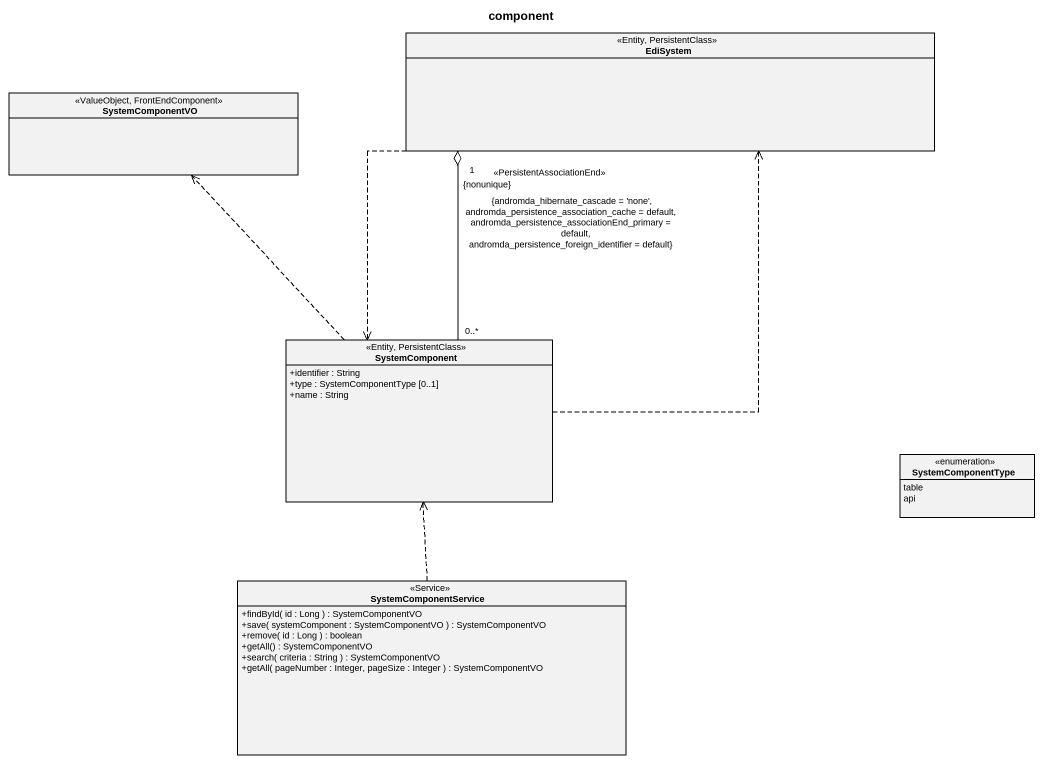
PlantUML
@startuml
title component
hide circle
hide empty members
skinparam classAttributeIconSize 0
class EdiSystem <<Entity, PersistentClass>>
class SystemComponentVO <<ValueObject, FrontEndComponent>>
class SystemComponent <<Entity, PersistentClass>> {
  +identifier : String
  +type : SystemComponentType [0..1]
  +name : String
}
enum SystemComponentType {
  table
  api
}
class SystemComponentService <<Service>> {
  +findById( id : Long ) : SystemComponentVO
  +save( systemComponent : SystemComponentVO ) : SystemComponentVO
  +remove( id : Long ) : boolean
  +getAll() : SystemComponentVO
  +search( criteria : String ) : SystemComponentVO
  +getAll( pageNumber : Integer, pageSize : Integer ) : SystemComponentVO
}
EdiSystem "1\n<<PersistentAssociationEnd>>\n{andromda_hibernate_cascade = 'none', andromda_persistence_association_cache = default, andromda_persistence_associationEnd_primary = default, andromda_persistence_foreign_identifier = default}\n{nonunique}" o-- "0..*" SystemComponent
EdiSystem ..> SystemComponent
SystemComponent .up.> EdiSystem
SystemComponent .up.> SystemComponentVO
SystemComponentService .up.> SystemComponent
@enduml
